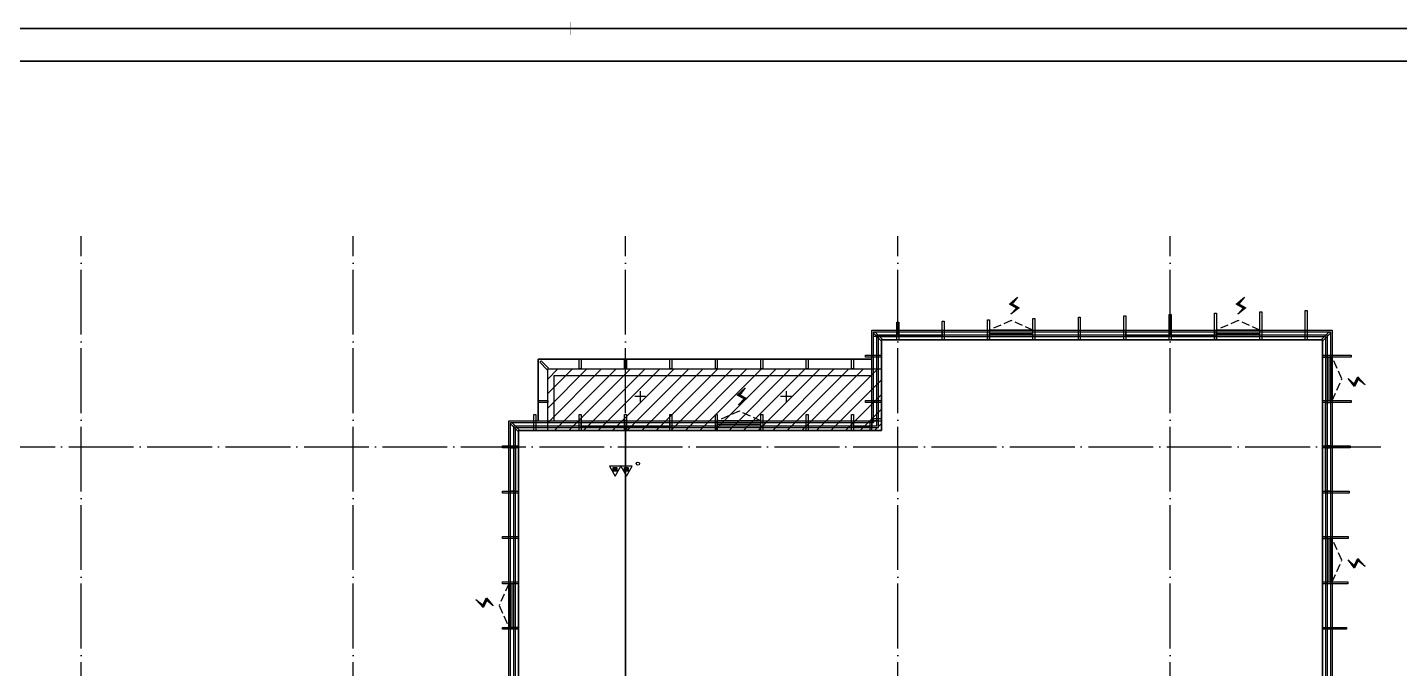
# Model space of a CAD drawing. Extents: x -292644 to 830497, y -12918 to 491457.
# Drawn here: x 6745 to 49081, y 86159 to 105937 of the extents above; entities that cross this region are included whole.
import ezdxf
from ezdxf.xclip import XClip

# ---------------------------------------------------------------- set-up
doc = ezdxf.new("R2010")
doc.units = 0
doc.header["$LTSCALE"] = 1000
doc.header["$MEASUREMENT"] = 0
for name, pattern in [('10#楼幕墙$0$DASH', [0.35, 0.25, -0.1]), ('104-10 轴网$0$DOTE', [2.42, 2, -0.2, 0.02, -0.2]), ('X-104 8#10#平面_t3$0$109-34 轴网$0$L1$0$$AUDIT_BAD_LTYPE1', [0]), ('X-104 8#10#平面_t3$0$DASH', [0.35, 0.25, -0.1])]:
    doc.linetypes.add(name, pattern=pattern)
doc.layers.get('0').update_dxf_attribs({"linetype": 'CONTINUOUS'})
doc.layers.get('Defpoints').update_dxf_attribs({"linetype": 'CONTINUOUS'})
doc.layers.add('10#楼幕墙$0$04-不打印_辅助线', color=165, linetype='CONTINUOUS', plot=False)
doc.layers.add('X-104 8#10#平面_t3$0$04-不打印_辅助线', color=165, linetype='CONTINUOUS', plot=False)
for name, color, linetype in [('10#楼幕墙$0$04-电动窗', 1, 'CONTINUOUS'), ('10#楼幕墙$0$A-C_玻璃幕墙', 140, 'CONTINUOUS'), ('10#楼幕墙$0$A-C_窗b', 191, 'CONTINUOUS'), ('10#楼幕墙$0$A-O_屋面', 201, 'CONTINUOUS'), ('10#楼幕墙$0$A-TECH_结构', 21, 'CONTINUOUS'), ('104-10 轴网$0$A_AXIS-轴线', 36, '104-10 轴网$0$DOTE'), ('X-104 8#10#平面_t3$0$A-O_分水线', 127, 'CONTINUOUS'), ('X-104 8#10#平面_t3$0$A-O_屋面', 201, 'CONTINUOUS'), ('X-104 8#10#平面_t3$0$A-SUR_看线', 231, 'CONTINUOUS'), ('X-104 8#10#平面_t3$0$A-TECH_结构', 21, 'CONTINUOUS'), ('X-104 8#10#平面_t3$0$水-消火栓', 41, 'CONTINUOUS')]:
    doc.layers.add(name, color=color, linetype=linetype)
doc.layers.add('X-104 8#10#平面_t3$0$000套内', color=226, linetype='CONTINUOUS', lineweight=30, plot=False)
doc.layers.get('X-104 8#10#平面_t3$0$A-O_分水线').off()

# ---------------------------------------------------------------- blocks, each defined once
blk = doc.blocks.new('图框-A1')
for points, const_width in [([(0, 0), (841, 0), (841, 594), (0, 594)], 0.05), ([(766, 584), (25, 584), (25, 10), (766, 10)], 0.5)]:
    blk.add_lwpolyline(points, close=True, dxfattribs=dict(const_width=const_width))
at = {"const_width": 0.05}
for points in [[(420.5, 594), (420.5, 592)], [(420.5, 0), (420.5, 2)]]:
    blk.add_lwpolyline(points, dxfattribs=at)
blk = doc.blocks.new('104-10 轴网')
at = {"layer": '104-10 轴网$0$A_AXIS-轴线', "linetype": '104-10 轴网$0$DOTE'}
for p, q in [((8400, -6500), (8400, 40100)), ((16800, -6500), (16800, 40100)), ((25200, -6500), (25200, 40100)), ((33600, -6500), (33600, 40100)), ((42000, -6500), (42000, 40100)), ((-6500, 33600), (48500, 33600))]:
    blk.add_line(p, q, dxfattribs=at)
at = {"layer": 'Defpoints'}
blk.add_lwpolyline([(-16050, 45500), (58050, 45500), (58050, -11900), (-16050, -11900)], close=True, dxfattribs=at)
blk = doc.blocks.new('X-104 8#10#平面_t3$0$rhyseuyi')
at = {"layer": 'X-104 8#10#平面_t3$0$04-不打印_辅助线', "linetype": 'X-104 8#10#平面_t3$0$109-34 轴网$0$L1$0$$AUDIT_BAD_LTYPE1'}
h = blk.add_hatch(dxfattribs=at)
h.set_pattern_fill('ANSI31', color=256, scale=200)
h.set_pattern_definition([(45, (0, 0), (-224.5064, 224.5064), [])])
h.paths.add_polyline_path([(22800, 95400), (33100, 95400), (33100, 93500), (22800, 93500)])
blk.add_lwpolyline([(22800, 95400), (33100, 95400), (33100, 93500), (22800, 93500)], close=True, dxfattribs=at)
at = {"layer": 'X-104 8#10#平面_t3$0$A-TECH_结构', "linetype": 'X-104 8#10#平面_t3$0$109-34 轴网$0$L1$0$$AUDIT_BAD_LTYPE1'}
blk.add_lwpolyline([(-500, 64500), (-500, 54700), (17300, 54700), (17300, 56100), (28500, 56100), (28500, 63100), (34100, 63100), (34100, 64500), (45300, 64500), (45300, 75700), (46700, 75700), (46700, 96300), (33100, 96300), (33100, 93500), (21900, 93500), (21900, 80900), (14900, 80900), (14900, 76700), (8900, 76700), (8900, 79500), (-3300, 79500), (-3300, 64500)], close=True, dxfattribs=at)
blk.add_lwpolyline([(22800, 93500), (22800, 95400), (33100, 95400)], dxfattribs=at)
blk = doc.blocks.new('10#楼幕墙$0$ii')
blk.add_lwpolyline([(-1340, 0), (0, 0), (0, -150), (-1340, -150)], close=True)
blk = doc.blocks.new('10#楼幕墙$0$$TCHSYS$WIN2D')
for p, q in [((-0.5, 0.5), (0.5, 0.5)), ((-0.5, 0.5), (-0.5, -0.5)), ((0.5, 0.5), (0.5, -0.5)), ((0.5, 0.167), (-0.5, 0.167)), ((0.5, -0.167), (-0.5, -0.167)), ((-0.5, -0.5), (0.5, -0.5))]:
    blk.add_line(p, q)
blk = doc.blocks.new('10#楼幕墙$0$开启扇')
at = {"layer": '10#楼幕墙$0$04-电动窗'}
h = blk.add_hatch(color=1, dxfattribs=at)
h.dxf.hatch_style = 1
h.paths.add_polyline_path([(681, 540), (510, 729), (726, 846), (478, 1066), (647, 856), (430, 739)])
at = {"linetype": '10#楼幕墙$0$DASH'}
blk.add_lwpolyline([(0, 50), (670, 350), (1340, 50)], dxfattribs=at)
at = {"layer": '10#楼幕墙$0$04-电动窗', "color": 1}
blk.add_lwpolyline([(681, 540), (510, 729), (726, 846), (478, 1066), (647, 856), (430, 739), (681, 540)], close=True, dxfattribs=at)
at = {"xscale": -1340, "yscale": 300, "zscale": 1340, "rotation": 180}
blk.add_blockref('10#楼幕墙$0$$TCHSYS$WIN2D', (670, -100), dxfattribs=at)
blk = doc.blocks.new('*U4755')
blk.add_lwpolyline([(720, 0), (0, 0), (0, 150), (720, 150)], close=True)
blk = doc.blocks.new('*U4754')
blk.add_lwpolyline([(510, 0), (0, 0), (0, 150), (510, 150)], close=True)
blk = doc.blocks.new('10#楼幕墙$0$A$C13E80662')
for points in [[(150, 150), (150, 200), (0, 200), (0, 0), (150, 0)], [(150, 0), (200, 0), (200, 150), (150, 150)]]:
    blk.add_lwpolyline(points)
blk = doc.blocks.new('10#楼幕墙')
at = {"layer": '10#楼幕墙$0$04-不打印_辅助线'}
for points in [[(-18550, 105900), (65550, 105900), (65550, 165300), (-18550, 165300)], [(-18550, 46500), (65550, 46500), (65550, 105900), (-18550, 105900)]]:
    blk.add_lwpolyline(points, close=True, dxfattribs=at)
at = {"layer": '10#楼幕墙$0$A-C_玻璃幕墙'}
for points in [[(37770, 96960), (37830, 96960), (37830, 96300), (37770, 96300)], [(39170, 97000), (39230, 97000), (39230, 96300), (39170, 96300)], [(40570, 97040), (40630, 97040), (40630, 96300), (40570, 96300)], [(41970, 97080), (42030, 97080), (42030, 96300), (41970, 96300)], [(43370, 97120), (43430, 97120), (43430, 96300), (43370, 96300)], [(44770, 97160), (44830, 97160), (44830, 96300), (44770, 96300)], [(46170, 97200), (46230, 97200), (46230, 96300), (46170, 96300)], [(45600, 64200), (34400, 64200), (34400, 62800), (28800, 62800), (28800, 55800), (17600, 55800), (17600, 54400), (-800, 54400), (-800, 64200), (-3600, 64200), (-3600, 79800), (9200, 79800), (9200, 77000), (14600, 77000), (14600, 81200), (21600, 81200), (21600, 93800), (32800, 93800), (32800, 96600), (47000, 96600), (47000, 75400), (45600, 75400)], [(45550, 64250), (34350, 64250), (34350, 62850), (28750, 62850), (28750, 55850), (17550, 55850), (17550, 54450), (-750, 54450), (-750, 64250), (-3550, 64250), (-3550, 79750), (9150, 79750), (9150, 76950), (14650, 76950), (14650, 81150), (21650, 81150), (21650, 93750), (32850, 93750), (32850, 96550), (46950, 96550), (46950, 75450), (45550, 75450)], [(32850, 96508), (32892, 96550), (33121, 96321), (33079, 96279)], [(33570, 96840), (33630, 96840), (33630, 96300), (33570, 96300)], [(34970, 96880), (35030, 96880), (35030, 96300), (34970, 96300)], [(36370, 96920), (36430, 96920), (36430, 96300), (36370, 96300)], [(46679, 96321), (46721, 96279), (46950, 96508), (46908, 96550)], [(45400, 64400), (34200, 64400), (34200, 63000), (28600, 63000), (28600, 56000), (17400, 56000), (17400, 54600), (-600, 54600), (-600, 64400), (-3400, 64400), (-3400, 79600), (9000, 79600), (9000, 76800), (14800, 76800), (14800, 81000), (21800, 81000), (21800, 93600), (33000, 93600), (33000, 96400), (46800, 96400), (46800, 75600), (45400, 75600)], [(23770, 95700), (23830, 95700), (23830, 95400), (23770, 95400)], [(25170, 95700), (25230, 95700), (25230, 95400), (25170, 95400)], [(26570, 95700), (26630, 95700), (26630, 95400), (26570, 95400)], [(27970, 95700), (28030, 95700), (28030, 95400), (27970, 95400)], [(29370, 95700), (29430, 95700), (29430, 95400), (29370, 95400)], [(30770, 95700), (30830, 95700), (30830, 95400), (30770, 95400)], [(32170, 95700), (32230, 95700), (32230, 95400), (32170, 95400)], [(33100, 95830), (33100, 95770), (32600, 95770), (32600, 95830)], [(47590, 95830), (47590, 95770), (46700, 95770), (46700, 95830)], [(22550, 95608), (22592, 95650), (22821, 95421), (22779, 95379)], [(22800, 94430), (22800, 94370), (22500, 94370), (22500, 94430)], [(33100, 94430), (33100, 94370), (32600, 94370), (32600, 94430)], [(47590, 94430), (47590, 94370), (46700, 94370), (46700, 94430)], [(22370, 94000), (22430, 94000), (22430, 93500), (22370, 93500)], [(23770, 94000), (23830, 94000), (23830, 93500), (23770, 93500)], [(25170, 94000), (25230, 94000), (25230, 93500), (25170, 93500)], [(26570, 94000), (26630, 94000), (26630, 93500), (26570, 93500)], [(27970, 94000), (28030, 94000), (28030, 93500), (27970, 93500)], [(29370, 94000), (29430, 94000), (29430, 93500), (29370, 93500)], [(30770, 94000), (30830, 94000), (30830, 93500), (30770, 93500)], [(32170, 94000), (32230, 94000), (32230, 93500), (32170, 93500)], [(21650, 93708), (21692, 93750), (21921, 93521), (21879, 93479)], [(32800, 93800), (32740, 93800), (32740, 93500), (32800, 93500)], [(32800, 93860), (32800, 93800), (33100, 93800), (33100, 93860)], [(21900, 93030), (21900, 92970), (21400, 92970), (21400, 93030)], [(47560, 93030), (47560, 92970), (46700, 92970), (46700, 93030)], [(21900, 91630), (21900, 91570), (21400, 91570), (21400, 91630)], [(47530, 91630), (47530, 91570), (46700, 91570), (46700, 91630)], [(21900, 90230), (21900, 90170), (21400, 90170), (21400, 90230)], [(47500, 90230), (47500, 90170), (46700, 90170), (46700, 90230)], [(21900, 88830), (21900, 88770), (21400, 88770), (21400, 88830)], [(47480, 88830), (47480, 88770), (46700, 88770), (46700, 88830)], [(21900, 87430), (21900, 87370), (21400, 87370), (21400, 87430)], [(47440, 87430), (47440, 87370), (46700, 87370), (46700, 87430)]]:
    blk.add_lwpolyline(points, close=True, dxfattribs=at)
at = {"layer": '10#楼幕墙$0$A-O_屋面'}
for points in [[(22500, 93800), (22500, 95700), (32800, 95700)], [(22800, 93800), (22800, 95400), (32800, 95400)], [(23000, 93800), (23000, 95200), (32800, 95200)]]:
    blk.add_lwpolyline(points, dxfattribs=at)
at = {"layer": '10#楼幕墙$0$A-TECH_结构'}
blk.add_lwpolyline([(45300, 64500), (34100, 64500), (34100, 63100), (28500, 63100), (28500, 56100), (17300, 56100), (17300, 54700), (-500, 54700), (-500, 64500), (-3300, 64500), (-3300, 79500), (8900, 79500), (8900, 76700), (14900, 76700), (14900, 80900), (21900, 80900), (21900, 93500), (33100, 93500), (33100, 96300), (46700, 96300), (46700, 75700), (45300, 75700)], close=True, dxfattribs=at)
at = {"layer": '10#楼幕墙$0$A-C_玻璃幕墙', "xscale": -1}
for p in [(44770, 96550), (29370, 93750)]:
    blk.add_blockref('10#楼幕墙$0$开启扇', p, dxfattribs=at)
at = {"layer": '10#楼幕墙$0$A-C_玻璃幕墙'}
for name, p in [('*U4755', (32850, 96400)), ('10#楼幕墙$0$ii', (34970, 96550)), ('10#楼幕墙$0$ii', (41970, 96550)), ('10#楼幕墙$0$ii', (43370, 96550)), ('10#楼幕墙$0$ii', (25170, 93750)), ('10#楼幕墙$0$ii', (26570, 93750)), ('*U4754', (32230, 93600))]:
    blk.add_blockref(name, p, dxfattribs=at)
at = {"layer": '10#楼幕墙$0$A-C_玻璃幕墙', "xscale": -1}
for p, rotation in [((46950, 94430), 270), ((46950, 88830), 270), ((21650, 88770), 90)]:
    blk.add_blockref('10#楼幕墙$0$开启扇', p, dxfattribs=dict(at, rotation=rotation))
at = {"layer": '10#楼幕墙$0$A-C_玻璃幕墙'}
for name, p, rotation in [('10#楼幕墙$0$ii', (46950, 93030), 270), ('10#楼幕墙$0$A$C13E80662', (33000, 93600), 90), ('10#楼幕墙$0$ii', (21800, 91630), 270), ('10#楼幕墙$0$ii', (46950, 91630), 270)]:
    blk.add_blockref(name, p, dxfattribs=dict(at, rotation=rotation))
at = {"layer": '10#楼幕墙$0$A-C_窗b', "color": 4, "xscale": -1}
blk.add_blockref('10#楼幕墙$0$开启扇', (37770, 96550), dxfattribs=at)
blk = doc.blocks.new('X-104 8#10#平面_t3$0$jtkjuyriuy')
h = blk.add_hatch()
h.set_pattern_fill('ANSI31', color=8, scale=30, angle=45)
h.set_pattern_definition([(90, (0, 0), (-47.625, 1e-14), [])])
h.paths.add_polyline_path([(-138, 138), (138, 138), (138, -138), (-138, -138)])
for points in [[(-168, 168), (168, 168), (168, -168), (-168, -168)], [(-138, 138), (138, 138), (138, -138), (-138, -138)]]:
    blk.add_lwpolyline(points, close=True)
at = {"layer": 'X-104 8#10#平面_t3$0$04-不打印_辅助线'}
for p, q in [((-168, 0), (168, 0)), ((0, 168), (0, -168))]:
    blk.add_line(p, q, dxfattribs=at)
blk = doc.blocks.new('X-104 8#10#平面_t3$0$$TWTSYS$00000546')
h = blk.add_hatch()
h.set_pattern_fill('ANSI31', color=256, scale=200, style=0)
h.set_pattern_definition([(45, (-38543.802, -6670.83), (-17.67767, 17.67767), [])])
h.paths.add_polyline_path([(-65, 174), (65, 174), (65, 44), (-65, 44)])
for points in [[(0, 344), (-198, 0), (198, 0)], [(-65, 174), (65, 174), (65, 44), (-65, 44)]]:
    blk.add_lwpolyline(points, close=True)
blk = doc.blocks.new('X-104 8#10#平面_t3$0$A$C46662BA1')
at = {"layer": 'X-104 8#10#平面_t3$0$水-消火栓'}
blk.add_circle((25580, 92480), 50, dxfattribs=at)
at = {"layer": 'X-104 8#10#平面_t3$0$水-消火栓', "xscale": 0.88, "yscale": 0.88, "zscale": 0.88, "rotation": 179.9999999999992}
for p in [(24875, 92400), (25225, 92400)]:
    blk.add_blockref('X-104 8#10#平面_t3$0$$TWTSYS$00000546', p, dxfattribs=at)
blk = doc.blocks.new('X-104 8#10#平面_t3')
at = {"linetype": 'X-104 8#10#平面_t3$0$109-34 轴网$0$L1$0$$AUDIT_BAD_LTYPE1'}
for points in [[(65550, 165300), (65550, 105900), (-18550, 105900), (-18550, 165300)], [(65550, 105900), (65550, 46500), (-18550, 46500), (-18550, 105900)]]:
    blk.add_lwpolyline(points, close=True, dxfattribs=at)
at = {"layer": 'X-104 8#10#平面_t3$0$000套内'}
blk.add_lwpolyline([(33600, 64350), (33600, 68150), (33700, 68150), (33700, 70950), (32050, 70950), (32050, 80300), (24950, 80300), (24950, 81000), (21750, 81000), (21750, 93650), (32950, 93650), (32950, 96450), (46850, 96450), (46850, 80900), (46850, 75550), (45450, 75550), (45450, 64350)], close=True, dxfattribs=at)
at = {"layer": 'X-104 8#10#平面_t3$0$04-不打印_辅助线'}
blk.add_lwpolyline([(22500, 95700), (22500, 93800), (32800, 93800), (32800, 95700)], close=True, dxfattribs=at)
at = {"layer": 'X-104 8#10#平面_t3$0$A-O_屋面'}
for points in [[(22500, 93800), (22500, 95700), (32800, 95700)], [(22800, 93800), (22800, 95400), (32800, 95400)]]:
    blk.add_lwpolyline(points, dxfattribs=at)
at = {"layer": 'X-104 8#10#平面_t3$0$A-SUR_看线', "linetype": 'X-104 8#10#平面_t3$0$DASH', "ltscale": 2, "const_width": 50}
blk.add_lwpolyline([(25200, 93500), (25200, 80400)], dxfattribs=at)
at = {"linetype": 'X-104 8#10#平面_t3$0$109-34 轴网$0$L1$0$$AUDIT_BAD_LTYPE1'}
ref = blk.add_blockref('10#楼幕墙', (0, 0), dxfattribs=at)
XClip(ref).set_block_clipping_path([(-18550, -12900), (65550.0000000001, 343500.0000000001)])
at = {"xscale": 100, "yscale": 100, "zscale": 100}
for p in [(-18550, 105900), (-18550, 46500)]:
    blk.add_blockref('图框-A1', p, dxfattribs=at)
ref = blk.add_blockref('104-10 轴网', (0, 59400))
XClip(ref).set_block_clipping_path([(-16049.9999999999, -11899.9999999999), (58050, 45500.0000000001)])
at = {"layer": 'X-104 8#10#平面_t3$0$A-O_分水线', "linetype": 'X-104 8#10#平面_t3$0$109-34 轴网$0$L1$0$$AUDIT_BAD_LTYPE1'}
blk.add_blockref('X-104 8#10#平面_t3$0$A$C46662BA1', (0, 0), dxfattribs=at)
at = {"layer": 'X-104 8#10#平面_t3$0$A-O_分水线', "xscale": -1}
for p in [(25650, 94550), (30150, 94550)]:
    blk.add_blockref('X-104 8#10#平面_t3$0$jtkjuyriuy', p, dxfattribs=at)
at = {"layer": 'X-104 8#10#平面_t3$0$A-TECH_结构', "linetype": 'X-104 8#10#平面_t3$0$109-34 轴网$0$L1$0$$AUDIT_BAD_LTYPE1'}
blk.add_blockref('X-104 8#10#平面_t3$0$rhyseuyi', (0, 0), dxfattribs=at)

msp = doc.modelspace()

# ---------------------------------------------------------------- block references
msp.add_blockref('X-104 8#10#平面_t3', (0, 0))

doc.saveas('drawing.dxf')
